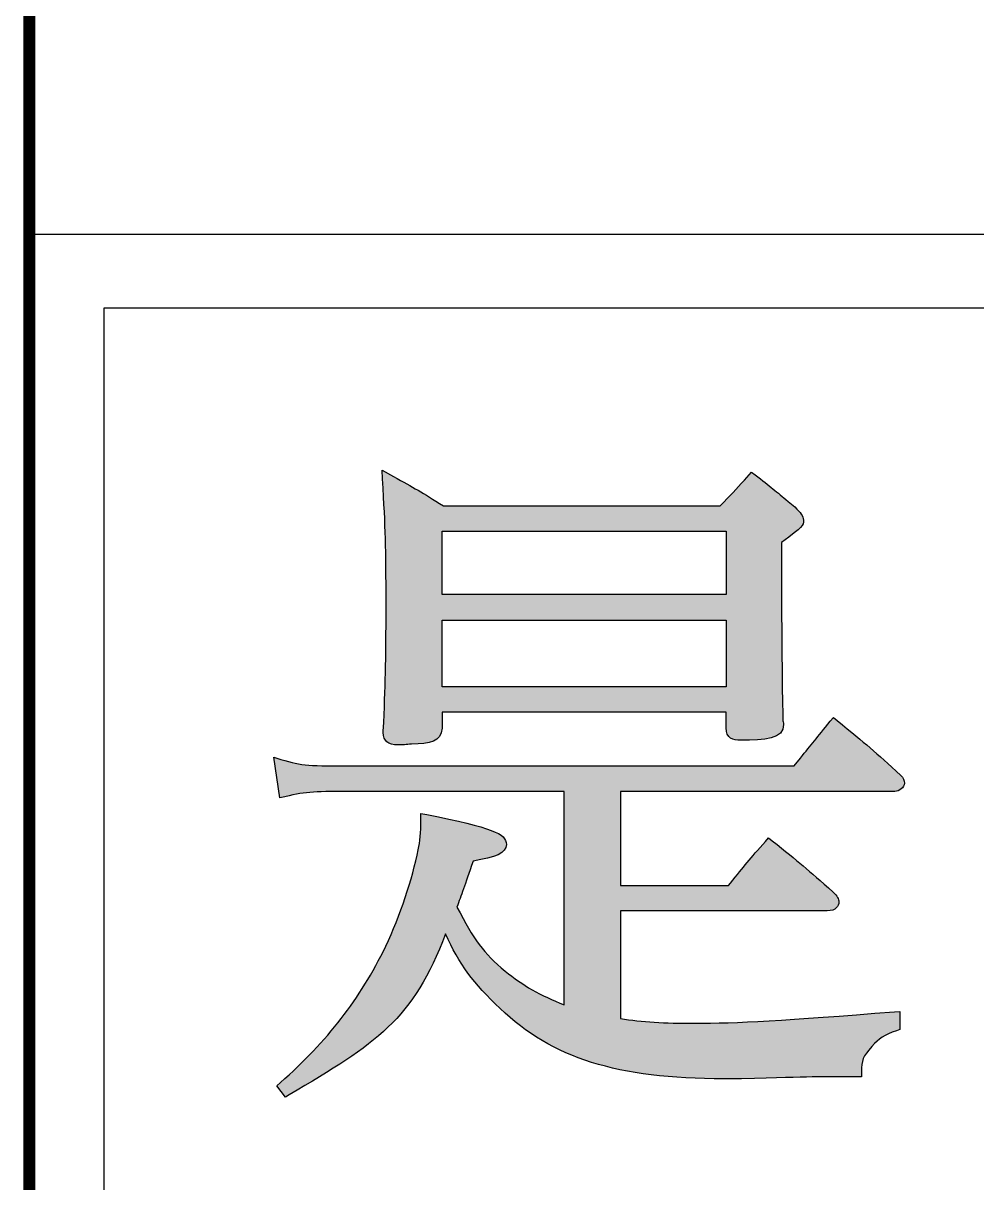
# Paper-space layout 'Layout1' of a CAD drawing. Extents: x -33 to 1767, y -6 to 331.
# Drawn here: x 790.86 to 807.19, y 33.74 to 53.6 of the extents above; entities that cross this region are included whole.
import ezdxf

# ---------------------------------------------------------------- set-up
doc = ezdxf.new("R2010")
doc.units = 0
doc.header["$LTSCALE"] = 10
doc.header["$MEASUREMENT"] = 0
for name, color, linetype in [('P图框', 9, 'Continuous'), ('图框', 7, 'Continuous'), ('平面家具(活动)', 134, 'Continuous')]:
    doc.layers.add(name, color=color, linetype=linetype)
doc.styles.add('PDC DIM', font='PMingLiU-ExtB.ttf', dxfattribs={"width": 0.8})

# ---------------------------------------------------------------- blocks, each defined once
blk = doc.blocks.new('A$C2F647F21')
at = {"layer": 'P图框', "lineweight": -3}
h = blk.add_hatch(color=256, dxfattribs=at)
edge = h.paths.add_edge_path()
edge.add_spline(control_points=[(416.777, 47.766), (416.766, 48.175), (416.753, 49.042), (416.753, 50.136), (416.753, 50.136), (416.753, 50.819), (416.753, 50.819)], knot_values=[14, 14, 14, 14, 15, 15, 15, 16, 16, 16, 16], degree=3, periodic=0)
edge.add_spline(control_points=[(416.753, 50.819), (417.127, 51.1), (417.127, 51.103), (417.127, 51.2)], knot_values=[16, 16, 16, 16, 17, 17, 17, 17], degree=3, periodic=0)
edge.add_spline(control_points=[(417.127, 51.2), (417.127, 51.281), (417.077, 51.331), (416.981, 51.428)], knot_values=[17, 17, 17, 17, 18, 18, 18, 18], degree=3, periodic=0)
edge.add_spline(control_points=[(416.981, 51.428), (416.981, 51.428), (416.865, 51.524), (416.865, 51.524)], knot_values=[18.00001, 18.00001, 18.00001, 18.00001, 19, 19, 19, 19], degree=3, periodic=0)
edge.add_spline(control_points=[(416.865, 51.524), (416.668, 51.689), (416.56, 51.779), (416.3, 51.979)], knot_values=[19, 19, 19, 19, 20, 20, 20, 20], degree=3, periodic=0)
edge.add_spline(control_points=[(416.3, 51.979), (416.3, 51.979), (416.239, 52.026), (416.239, 52.026)], knot_values=[20.00001, 20.00001, 20.00001, 20.00001, 20.99999, 20.99999, 20.99999, 20.99999], degree=3, periodic=0)
edge.add_spline(control_points=[(416.239, 52.026), (416.239, 52.026), (416.239, 52.026), (416.239, 52.026), (416.239, 52.026), (416.117, 51.89), (416.117, 51.89)], knot_values=[20.99999, 20.99999, 20.99999, 20.99999, 21, 21, 21, 22, 22, 22, 22], degree=3, periodic=0)
edge.add_spline(control_points=[(416.117, 51.89), (415.966, 51.722), (415.887, 51.634), (415.701, 51.447), (415.701, 51.447), (410.967, 51.447), (410.967, 51.447)], knot_values=[22, 22, 22, 22, 23, 23, 23, 24, 24, 24, 24], degree=3, periodic=0)
edge.add_spline(control_points=[(410.967, 51.447), (410.594, 51.681), (410.46, 51.756), (410.111, 51.951)], knot_values=[24, 24, 24, 24, 25, 25, 25, 25], degree=3, periodic=0)
edge.add_spline(control_points=[(410.111, 51.951), (410.111, 51.951), (409.917, 52.059), (409.917, 52.059)], knot_values=[25.00001, 25.00001, 25.00001, 25.00001, 25.99999, 25.99999, 25.99999, 25.99999], degree=3, periodic=0)
edge.add_spline(control_points=[(409.917, 52.059), (409.917, 52.059), (409.925, 51.909), (409.925, 51.909)], knot_values=[26.00001, 26.00001, 26.00001, 26.00001, 27, 27, 27, 27], degree=3, periodic=0)
edge.add_spline(control_points=[(409.925, 51.909), (409.972, 51.024), (409.983, 50.776), (409.983, 49.762)], knot_values=[27, 27, 27, 27, 28, 28, 28, 28], degree=3, periodic=0)
edge.add_spline(control_points=[(409.983, 49.762), (409.983, 48.715), (409.972, 48.407), (409.936, 47.588)], knot_values=[0, 0, 0, 0, 1, 1, 1, 1], degree=3, periodic=0)
edge.add_spline(control_points=[(409.936, 47.588), (409.936, 47.588), (409.936, 47.565), (409.936, 47.565)], knot_values=[1.00001, 1.00001, 1.00001, 1.00001, 2, 2, 2, 2], degree=3, periodic=0)
edge.add_spline(control_points=[(409.936, 47.565), (409.936, 47.424), (410.019, 47.353), (410.183, 47.353)], knot_values=[2, 2, 2, 2, 3, 3, 3, 3], degree=3, periodic=0)
edge.add_spline(control_points=[(410.183, 47.353), (410.183, 47.353), (410.218, 47.353), (410.218, 47.353)], knot_values=[3.00001, 3.00001, 3.00001, 3.00001, 4, 4, 4, 4], degree=3, periodic=0)
edge.add_spline(control_points=[(410.218, 47.353), (410.24, 47.353), (410.267, 47.355), (410.298, 47.358)], knot_values=[4, 4, 4, 4, 5, 5, 5, 5], degree=3, periodic=0)
edge.add_spline(control_points=[(410.298, 47.358), (410.333, 47.361), (410.373, 47.365), (410.42, 47.365)], knot_values=[5, 5, 5, 5, 6, 6, 6, 6], degree=3, periodic=0)
edge.add_spline(control_points=[(410.42, 47.365), (410.734, 47.375), (410.925, 47.399), (410.944, 47.64)], knot_values=[6, 6, 6, 6, 7, 7, 7, 7], degree=3, periodic=0)
edge.add_spline(control_points=[(410.944, 47.64), (410.944, 47.64), (410.944, 47.914), (410.944, 47.914)], knot_values=[7.00001, 7.00001, 7.00001, 7.00001, 7.99999, 7.99999, 7.99999, 7.99999], degree=3, periodic=0)
edge.add_spline(control_points=[(410.944, 47.914), (410.944, 47.914), (412.159, 47.914), (413.374, 47.914)], knot_values=[8, 8, 8, 8, 8.5, 8.5, 8.5, 8.5], degree=3, periodic=0)
edge.add_spline(control_points=[(413.374, 47.914), (414.589, 47.914), (415.804, 47.914), (415.804, 47.914)], knot_values=[8.5, 8.5, 8.5, 8.5, 9, 9, 9, 9], degree=3, periodic=0)
edge.add_spline(control_points=[(415.804, 47.914), (415.804, 47.914), (415.804, 47.647), (415.804, 47.647)], knot_values=[9.00001, 9.00001, 9.00001, 9.00001, 10, 10, 10, 10], degree=3, periodic=0)
edge.add_spline(control_points=[(415.804, 47.647), (415.804, 47.461), (415.923, 47.435), (416.051, 47.435)], knot_values=[10, 10, 10, 10, 11, 11, 11, 11], degree=3, periodic=0)
edge.add_spline(control_points=[(416.051, 47.435), (416.469, 47.435), (416.789, 47.455), (416.789, 47.705)], knot_values=[11, 11, 11, 11, 12, 12, 12, 12], degree=3, periodic=0)
edge.add_spline(control_points=[(416.789, 47.705), (416.789, 47.722), (416.784, 47.736), (416.781, 47.748)], knot_values=[12, 12, 12, 12, 13, 13, 13, 13], degree=3, periodic=0)
h.paths.add_polyline_path([(415.804, 49.492), (415.804, 48.349), (410.944, 48.349), (410.944, 49.492)], flags=16)
h.paths.add_polyline_path([(415.804, 49.927), (410.944, 49.927), (410.944, 51.012), (415.804, 51.012)], flags=16)
h = blk.add_hatch(color=256, dxfattribs=at)
edge = h.paths.add_edge_path()
edge.add_spline(control_points=[(414.921, 44.948), (414.458, 44.948), (413.995, 44.948), (413.995, 44.948), (413.995, 44.948), (413.995, 45.351), (413.995, 45.753)], knot_values=[39.5, 39.5, 39.5, 39.5, 40, 40, 40, 40.5, 40.5, 40.5, 40.5], degree=3, periodic=0)
edge.add_spline(control_points=[(413.995, 45.753), (413.995, 46.156), (413.995, 46.558), (413.995, 46.558), (413.995, 46.558), (418.692, 46.558), (418.692, 46.558)], knot_values=[40.5, 40.5, 40.5, 40.5, 41, 41, 41, 42, 42, 42, 42], degree=3, periodic=0)
edge.add_spline(control_points=[(418.692, 46.558), (418.767, 46.558), (418.857, 46.624), (418.857, 46.7)], knot_values=[42, 42, 42, 42, 43, 43, 43, 43], degree=3, periodic=0)
edge.add_spline(control_points=[(418.857, 46.7), (418.857, 46.746), (418.837, 46.789), (418.796, 46.831)], knot_values=[43, 43, 43, 43, 44, 44, 44, 44], degree=3, periodic=0)
edge.add_spline(control_points=[(418.796, 46.831), (418.347, 47.246), (418.209, 47.362), (417.704, 47.77)], knot_values=[44, 44, 44, 44, 45, 45, 45, 45], degree=3, periodic=0)
edge.add_spline(control_points=[(417.704, 47.77), (417.704, 47.77), (417.64, 47.821), (417.64, 47.821)], knot_values=[45.00001, 45.00001, 45.00001, 45.00001, 45.99999, 45.99999, 45.99999, 45.99999], degree=3, periodic=0)
edge.add_spline(control_points=[(417.64, 47.821), (417.64, 47.821), (417.64, 47.821), (417.64, 47.821), (417.64, 47.821), (417.588, 47.758), (417.588, 47.758)], knot_values=[45.99999, 45.99999, 45.99999, 45.99999, 46, 46, 46, 47, 47, 47, 47], degree=3, periodic=0)
edge.add_spline(control_points=[(417.588, 47.758), (417.357, 47.479), (417.261, 47.358), (417.078, 47.129)], knot_values=[47, 47, 47, 47, 48, 48, 48, 48], degree=3, periodic=0)
edge.add_spline(control_points=[(417.078, 47.129), (417.078, 47.129), (416.969, 46.994), (416.969, 46.994)], knot_values=[48.00001, 48.00001, 48.00001, 48.00001, 48.99999, 48.99999, 48.99999, 48.99999], degree=3, periodic=0)
edge.add_spline(control_points=[(416.969, 46.994), (416.969, 46.994), (409.505, 46.994), (409.505, 46.994)], knot_values=[49, 49, 49, 49, 50, 50, 50, 50], degree=3, periodic=0)
edge.add_spline(control_points=[(409.505, 46.994), (408.623, 46.994), (408.57, 46.994), (408.184, 47.107), (408.184, 47.107), (408.167, 47.112), (408.145, 47.119)], knot_values=[50, 50, 50, 50, 51, 51, 51, 51.375023, 51.375023, 51.375023, 51.375023], degree=3, periodic=0)
edge.add_spline(control_points=[(408.145, 47.119), (408.123, 47.125), (408.097, 47.133), (408.079, 47.138)], knot_values=[51.375023, 51.375023, 51.375023, 51.375023, 51.750015, 51.750015, 51.750015, 51.750015], degree=3, periodic=0)
edge.add_spline(control_points=[(408.06, 47.144), (408.06, 47.144), (408.06, 47.144), (408.06, 47.144), (408.06, 47.144), (408.06, 47.144), (408.06, 47.144)], knot_values=[51.999033, 51.999033, 51.999033, 51.999033, 52, 52, 52, 52.001231, 52.001231, 52.001231, 52.001231], degree=3, periodic=0)
edge.add_spline(control_points=[(408.06, 47.144), (408.06, 47.144), (408.06, 47.144), (408.06, 47.144)], knot_values=[52.001231, 52.001231, 52.001231, 52.001231, 52.001963, 52.001963, 52.001963, 52.001963], degree=3, periodic=0)
edge.add_spline(control_points=[(408.06, 47.144), (408.06, 47.144), (408.06, 47.144), (408.06, 47.144)], knot_values=[52.001963, 52.001963, 52.001963, 52.001963, 52.004893, 52.004893, 52.004893, 52.004893], degree=3, periodic=0)
edge.add_spline(control_points=[(408.06, 47.144), (408.06, 47.144), (408.06, 47.143), (408.06, 47.143)], knot_values=[52.004893, 52.004893, 52.004893, 52.004893, 52.007822, 52.007822, 52.007822, 52.007822], degree=3, periodic=0)
edge.add_spline(control_points=[(408.06, 47.143), (408.06, 47.143), (408.06, 47.143), (408.06, 47.143)], knot_values=[52.007822, 52.007822, 52.007822, 52.007822, 52.019541, 52.019541, 52.019541, 52.019541], degree=3, periodic=0)
edge.add_spline(control_points=[(408.06, 47.143), (408.06, 47.142), (408.06, 47.142), (408.06, 47.142)], knot_values=[52.019541, 52.019541, 52.019541, 52.019541, 52.031259, 52.031259, 52.031259, 52.031259], degree=3, periodic=0)
edge.add_spline(control_points=[(408.06, 47.142), (408.06, 47.14), (408.061, 47.136), (408.062, 47.131)], knot_values=[52.031259, 52.031259, 52.031259, 52.031259, 52.078133, 52.078133, 52.078133, 52.078133], degree=3, periodic=0)
edge.add_spline(control_points=[(408.062, 47.131), (408.062, 47.127), (408.063, 47.121), (408.064, 47.114)], knot_values=[52.078133, 52.078133, 52.078133, 52.078133, 52.125008, 52.125008, 52.125008, 52.125008], degree=3, periodic=0)
edge.add_spline(control_points=[(408.064, 47.114), (408.068, 47.085), (408.075, 47.038), (408.084, 46.982)], knot_values=[52.125008, 52.125008, 52.125008, 52.125008, 52.312504, 52.312504, 52.312504, 52.312504], degree=3, periodic=0)
edge.add_spline(control_points=[(408.084, 46.982), (408.092, 46.926), (408.101, 46.861), (408.111, 46.795)], knot_values=[52.312504, 52.312504, 52.312504, 52.312504, 52.5, 52.5, 52.5, 52.5], degree=3, periodic=0)
edge.add_spline(control_points=[(408.111, 46.795), (408.12, 46.73), (408.13, 46.665), (408.138, 46.609)], knot_values=[52.5, 52.5, 52.5, 52.5, 52.687496, 52.687496, 52.687496, 52.687496], degree=3, periodic=0)
edge.add_spline(control_points=[(408.138, 46.609), (408.146, 46.553), (408.153, 46.506), (408.157, 46.477)], knot_values=[52.687496, 52.687496, 52.687496, 52.687496, 52.874992, 52.874992, 52.874992, 52.874992], degree=3, periodic=0)
edge.add_spline(control_points=[(408.157, 46.477), (408.158, 46.47), (408.159, 46.464), (408.16, 46.459)], knot_values=[52.874992, 52.874992, 52.874992, 52.874992, 52.921867, 52.921867, 52.921867, 52.921867], degree=3, periodic=0)
edge.add_spline(control_points=[(408.162, 46.447), (408.162, 46.447), (408.162, 46.447), (408.162, 46.447), (408.162, 46.447), (408.162, 46.447), (408.162, 46.447)], knot_values=[52.999502, 52.999502, 52.999502, 52.999502, 53, 53, 53, 53.002431, 53.002431, 53.002431, 53.002431], degree=3, periodic=0)
edge.add_spline(control_points=[(408.162, 46.447), (408.162, 46.447), (408.162, 46.447), (408.162, 46.447)], knot_values=[53.002431, 53.002431, 53.002431, 53.002431, 53.003896, 53.003896, 53.003896, 53.003896], degree=3, periodic=0)
edge.add_spline(control_points=[(408.162, 46.447), (408.162, 46.447), (408.162, 46.447), (408.162, 46.447)], knot_values=[53.003896, 53.003896, 53.003896, 53.003896, 53.009755, 53.009755, 53.009755, 53.009755], degree=3, periodic=0)
edge.add_spline(control_points=[(408.162, 46.447), (408.162, 46.447), (408.162, 46.447), (408.162, 46.447)], knot_values=[53.009755, 53.009755, 53.009755, 53.009755, 53.015615, 53.015615, 53.015615, 53.015615], degree=3, periodic=0)
edge.add_spline(control_points=[(408.162, 46.447), (408.162, 46.447), (408.162, 46.447), (408.162, 46.447)], knot_values=[53.015615, 53.015615, 53.015615, 53.015615, 53.039052, 53.039052, 53.039052, 53.039052], degree=3, periodic=0)
edge.add_spline(control_points=[(408.162, 46.447), (408.162, 46.448), (408.163, 46.448), (408.163, 46.448)], knot_values=[53.039052, 53.039052, 53.039052, 53.039052, 53.062489, 53.062489, 53.062489, 53.062489], degree=3, periodic=0)
edge.add_spline(control_points=[(408.163, 46.448), (408.164, 46.448), (408.165, 46.448), (408.168, 46.449)], knot_values=[53.062489, 53.062489, 53.062489, 53.062489, 53.156237, 53.156237, 53.156237, 53.156237], degree=3, periodic=0)
edge.add_spline(control_points=[(408.168, 46.449), (408.17, 46.449), (408.172, 46.45), (408.175, 46.45)], knot_values=[53.156237, 53.156237, 53.156237, 53.156237, 53.249985, 53.249985, 53.249985, 53.249985], degree=3, periodic=0)
edge.add_spline(control_points=[(408.175, 46.45), (408.188, 46.453), (408.206, 46.457), (408.222, 46.461)], knot_values=[53.249985, 53.249985, 53.249985, 53.249985, 53.624977, 53.624977, 53.624977, 53.624977], degree=3, periodic=0)
edge.add_spline(control_points=[(408.222, 46.461), (408.237, 46.464), (408.249, 46.467), (408.249, 46.467)], knot_values=[53.624977, 53.624977, 53.624977, 53.624977, 54, 54, 54, 54], degree=3, periodic=0)
edge.add_spline(control_points=[(408.249, 46.467), (408.661, 46.558), (408.725, 46.558), (409.505, 46.558), (409.505, 46.558), (410.387, 46.558), (411.27, 46.558)], knot_values=[0, 0, 0, 0, 1, 1, 1, 1.5, 1.5, 1.5, 1.5], degree=3, periodic=0)
edge.add_spline(control_points=[(411.27, 46.558), (412.152, 46.558), (413.034, 46.558), (413.034, 46.558), (413.034, 46.558), (413.034, 42.904), (413.034, 42.904)], knot_values=[1.5, 1.5, 1.5, 1.5, 2, 2, 2, 3, 3, 3, 3], degree=3, periodic=0)
edge.add_spline(control_points=[(413.034, 42.904), (412.624, 43.064), (412.317, 43.239), (412.024, 43.48)], knot_values=[3, 3, 3, 3, 4, 4, 4, 4], degree=3, periodic=0)
edge.add_spline(control_points=[(412.024, 43.48), (411.647, 43.788), (411.49, 44.018), (411.197, 44.578)], knot_values=[4, 4, 4, 4, 5, 5, 5, 5], degree=3, periodic=0)
edge.add_spline(control_points=[(411.197, 44.578), (411.27, 44.777), (411.329, 44.944), (411.473, 45.364)], knot_values=[5, 5, 5, 5, 6, 6, 6, 6], degree=3, periodic=0)
edge.add_spline(control_points=[(411.473, 45.364), (411.851, 45.431), (412.043, 45.497), (412.043, 45.648)], knot_values=[6, 6, 6, 6, 7, 7, 7, 7], degree=3, periodic=0)
edge.add_spline(control_points=[(412.043, 45.648), (412.043, 45.841), (411.801, 45.932), (410.679, 46.162)], knot_values=[7, 7, 7, 7, 8, 8, 8, 8], degree=3, periodic=0)
edge.add_spline(control_points=[(410.679, 46.162), (410.679, 46.162), (410.579, 46.182), (410.579, 46.182)], knot_values=[8.00001, 8.00001, 8.00001, 8.00001, 8.99999, 8.99999, 8.99999, 8.99999], degree=3, periodic=0)
edge.add_spline(control_points=[(410.579, 46.182), (410.579, 46.182), (410.579, 46.182), (410.579, 46.182), (410.579, 46.182), (410.579, 46.08), (410.579, 46.08)], knot_values=[8.99999, 8.99999, 8.99999, 8.99999, 9, 9, 9, 10, 10, 10, 10], degree=3, periodic=0)
edge.add_spline(control_points=[(410.579, 46.08), (410.579, 45.834), (410.568, 45.708), (410.534, 45.559)], knot_values=[10, 10, 10, 10, 11, 11, 11, 11], degree=3, periodic=0)
edge.add_spline(control_points=[(410.534, 45.559), (410.435, 45.062), (410.222, 44.428), (409.98, 43.908)], knot_values=[11, 11, 11, 11, 12, 12, 12, 12], degree=3, periodic=0)
edge.add_spline(control_points=[(409.98, 43.908), (409.528, 42.992), (408.988, 42.293), (408.176, 41.572)], knot_values=[12, 12, 12, 12, 13, 13, 13, 13], degree=3, periodic=0)
edge.add_spline(control_points=[(408.176, 41.572), (408.176, 41.572), (408.113, 41.516), (408.113, 41.516)], knot_values=[13.00001, 13.00001, 13.00001, 13.00001, 13.99999, 13.99999, 13.99999, 13.99999], degree=3, periodic=0)
edge.add_spline(control_points=[(408.113, 41.516), (408.113, 41.516), (408.113, 41.516), (408.113, 41.516), (408.113, 41.516), (408.263, 41.323), (408.263, 41.323)], knot_values=[13.99999, 13.99999, 13.99999, 13.99999, 14, 14, 14, 14.99999, 14.99999, 14.99999, 14.99999], degree=3, periodic=0)
edge.add_spline(control_points=[(408.263, 41.323), (408.263, 41.323), (408.322, 41.363), (408.322, 41.363)], knot_values=[15.00001, 15.00001, 15.00001, 15.00001, 16, 16, 16, 16], degree=3, periodic=0)
edge.add_spline(control_points=[(408.322, 41.363), (409.822, 42.238), (410.446, 42.654), (411.001, 44.118)], knot_values=[16, 16, 16, 16, 17, 17, 17, 17], degree=3, periodic=0)
edge.add_spline(control_points=[(411.001, 44.118), (411.234, 43.597), (411.479, 43.268), (411.937, 42.841)], knot_values=[17, 17, 17, 17, 18, 18, 18, 18], degree=3, periodic=0)
edge.add_spline(control_points=[(411.937, 42.841), (412.828, 41.986), (413.938, 41.637), (415.77, 41.637)], knot_values=[18, 18, 18, 18, 19, 19, 19, 19], degree=3, periodic=0)
edge.add_spline(control_points=[(415.77, 41.637), (415.77, 41.637), (416.065, 41.637), (416.065, 41.637)], knot_values=[19.00001, 19.00001, 19.00001, 19.00001, 20, 20, 20, 20], degree=3, periodic=0)
edge.add_spline(control_points=[(416.065, 41.637), (417.349, 41.673), (417.349, 41.673), (418.038, 41.673)], knot_values=[20, 20, 20, 20, 21, 21, 21, 21], degree=3, periodic=0)
edge.add_spline(control_points=[(418.038, 41.673), (418.038, 41.673), (418.121, 41.673), (418.121, 41.673)], knot_values=[21.00001, 21.00001, 21.00001, 21.00001, 21.99999, 21.99999, 21.99999, 21.99999], degree=3, periodic=0)
edge.add_spline(control_points=[(418.121, 41.673), (418.121, 41.673), (418.121, 41.673), (418.121, 41.673), (418.121, 41.673), (418.121, 41.756), (418.121, 41.756)], knot_values=[21.99999, 21.99999, 21.99999, 21.99999, 22, 22, 22, 23, 23, 23, 23], degree=3, periodic=0)
edge.add_spline(control_points=[(418.121, 41.756), (418.121, 41.956), (418.146, 42.017), (418.298, 42.19)], knot_values=[23, 23, 23, 23, 24, 24, 24, 24], degree=3, periodic=0)
edge.add_spline(control_points=[(418.298, 42.19), (418.426, 42.33), (418.51, 42.383), (418.721, 42.461)], knot_values=[24, 24, 24, 24, 25, 25, 25, 25], degree=3, periodic=0)
edge.add_spline(control_points=[(418.721, 42.461), (418.721, 42.461), (418.776, 42.481), (418.776, 42.481)], knot_values=[25.00001, 25.00001, 25.00001, 25.00001, 25.99999, 25.99999, 25.99999, 25.99999], degree=3, periodic=0)
edge.add_spline(control_points=[(418.776, 42.481), (418.776, 42.481), (418.776, 42.481), (418.776, 42.481), (418.776, 42.481), (418.776, 42.792), (418.776, 42.792)], knot_values=[25.99999, 25.99999, 25.99999, 25.99999, 26, 26, 26, 26.99999, 26.99999, 26.99999, 26.99999], degree=3, periodic=0)
edge.add_spline(control_points=[(418.776, 42.792), (418.776, 42.792), (418.686, 42.785), (418.686, 42.785)], knot_values=[27.00001, 27.00001, 27.00001, 27.00001, 28, 28, 28, 28], degree=3, periodic=0)
edge.add_spline(control_points=[(418.686, 42.785), (416.831, 42.637), (415.968, 42.587), (415.268, 42.587)], knot_values=[28, 28, 28, 28, 29, 29, 29, 29], degree=3, periodic=0)
edge.add_spline(control_points=[(415.268, 42.587), (414.741, 42.587), (414.365, 42.611), (413.995, 42.668), (413.995, 42.668), (413.995, 43.129), (413.995, 43.59)], knot_values=[29, 29, 29, 29, 30, 30, 30, 30.5, 30.5, 30.5, 30.5], degree=3, periodic=0)
edge.add_spline(control_points=[(413.995, 43.59), (413.995, 44.052), (413.995, 44.513), (413.995, 44.513), (413.995, 44.513), (417.535, 44.513), (417.535, 44.513)], knot_values=[30.5, 30.5, 30.5, 30.5, 31, 31, 31, 32, 32, 32, 32], degree=3, periodic=0)
edge.add_spline(control_points=[(417.535, 44.513), (417.683, 44.513), (417.735, 44.595), (417.735, 44.666)], knot_values=[32, 32, 32, 32, 33, 33, 33, 33], degree=3, periodic=0)
edge.add_spline(control_points=[(417.735, 44.666), (417.735, 44.715), (417.707, 44.764), (417.637, 44.833)], knot_values=[33, 33, 33, 33, 34, 34, 34, 34], degree=3, periodic=0)
edge.add_spline(control_points=[(417.637, 44.833), (417.194, 45.229), (417.054, 45.345), (416.594, 45.713)], knot_values=[34, 34, 34, 34, 35, 35, 35, 35], degree=3, periodic=0)
edge.add_spline(control_points=[(416.594, 45.713), (416.594, 45.713), (416.532, 45.762), (416.532, 45.762)], knot_values=[35.00001, 35.00001, 35.00001, 35.00001, 35.99999, 35.99999, 35.99999, 35.99999], degree=3, periodic=0)
edge.add_spline(control_points=[(416.532, 45.762), (416.532, 45.762), (416.532, 45.762), (416.532, 45.762), (416.532, 45.762), (416.48, 45.703), (416.48, 45.703)], knot_values=[35.99999, 35.99999, 35.99999, 35.99999, 36, 36, 36, 37, 37, 37, 37], degree=3, periodic=0)
edge.add_spline(control_points=[(416.48, 45.703), (416.206, 45.397), (416.116, 45.284), (415.877, 44.985)], knot_values=[37, 37, 37, 37, 38, 38, 38, 38], degree=3, periodic=0)
edge.add_spline(control_points=[(415.877, 44.985), (415.877, 44.985), (415.847, 44.948), (415.847, 44.948)], knot_values=[38.00001, 38.00001, 38.00001, 38.00001, 38.99999, 38.99999, 38.99999, 38.99999], degree=3, periodic=0)
edge.add_spline(control_points=[(415.847, 44.948), (415.847, 44.948), (415.847, 44.948), (415.847, 44.948), (415.847, 44.948), (415.384, 44.948), (414.921, 44.948)], knot_values=[38.99999, 38.99999, 38.99999, 38.99999, 39, 39, 39, 39.5, 39.5, 39.5, 39.5], degree=3, periodic=0)
for points in [[(436.927, 23.073), (403.902, 23.073), (403.902, 56.098), (436.927, 56.098), (436.927, 23.073)], [(435.669, 24.331), (405.159, 24.331), (405.159, 54.84), (435.669, 54.84), (435.669, 24.331)], [(410.944, 49.927), (410.944, 51.012), (415.804, 51.012), (415.804, 49.927), (410.944, 49.927)], [(415.804, 49.492), (415.804, 48.349), (410.944, 48.349), (410.944, 49.492), (415.804, 49.492)]]:
    blk.add_lwpolyline(points, dxfattribs=at)
for points, knots in [([(409.983, 49.762), (409.983, 48.715), (409.972, 48.407), (409.936, 47.588), (409.936, 47.588), (409.936, 47.565), (409.936, 47.565), (409.936, 47.424), (410.019, 47.353), (410.183, 47.353), (410.183, 47.353), (410.218, 47.353), (410.218, 47.353), (410.24, 47.353), (410.267, 47.355), (410.298, 47.358), (410.333, 47.361), (410.373, 47.365), (410.42, 47.365), (410.734, 47.375), (410.925, 47.399), (410.944, 47.64), (410.944, 47.64), (410.944, 47.914), (410.944, 47.914), (410.944, 47.914), (415.804, 47.914), (415.804, 47.914), (415.804, 47.914), (415.804, 47.647), (415.804, 47.647), (415.804, 47.461), (415.923, 47.435), (416.051, 47.435), (416.469, 47.435), (416.789, 47.455), (416.789, 47.705), (416.789, 47.722), (416.784, 47.736), (416.781, 47.748), (416.781, 47.748), (416.777, 47.766), (416.777, 47.766), (416.766, 48.175), (416.753, 49.042), (416.753, 50.136), (416.753, 50.136), (416.753, 50.819), (416.753, 50.819), (417.127, 51.1), (417.127, 51.103), (417.127, 51.2), (417.127, 51.281), (417.077, 51.331), (416.981, 51.428), (416.981, 51.428), (416.865, 51.524), (416.865, 51.524), (416.668, 51.689), (416.56, 51.779), (416.3, 51.979), (416.3, 51.979), (416.239, 52.026), (416.239, 52.026), (416.239, 52.026), (416.117, 51.89), (416.117, 51.89), (415.966, 51.722), (415.887, 51.634), (415.701, 51.447), (415.701, 51.447), (410.967, 51.447), (410.967, 51.447), (410.594, 51.681), (410.46, 51.756), (410.111, 51.951), (410.111, 51.951), (409.917, 52.059), (409.917, 52.059), (409.917, 52.059), (409.925, 51.909), (409.925, 51.909), (409.972, 51.024), (409.983, 50.776), (409.983, 49.762)], [0, 0, 0, 0, 1, 1, 1, 2, 2, 2, 3, 3, 3, 4, 4, 4, 5, 5, 5, 6, 6, 6, 7, 7, 7, 8, 8, 8, 9, 9, 9, 10, 10, 10, 11, 11, 11, 12, 12, 12, 13, 13, 13, 14, 14, 14, 15, 15, 15, 16, 16, 16, 17, 17, 17, 18, 18, 18, 19, 19, 19, 20, 20, 20, 21, 21, 21, 22, 22, 22, 23, 23, 23, 24, 24, 24, 25, 25, 25, 26, 26, 26, 27, 27, 27, 28, 28, 28, 28]), ([(408.249, 46.467), (408.661, 46.558), (408.725, 46.558), (409.505, 46.558), (409.505, 46.558), (413.034, 46.558), (413.034, 46.558), (413.034, 46.558), (413.034, 42.904), (413.034, 42.904), (412.624, 43.064), (412.317, 43.239), (412.024, 43.48), (411.647, 43.788), (411.49, 44.018), (411.197, 44.578), (411.27, 44.777), (411.329, 44.944), (411.473, 45.364), (411.851, 45.431), (412.043, 45.497), (412.043, 45.648), (412.043, 45.841), (411.801, 45.932), (410.679, 46.162), (410.679, 46.162), (410.579, 46.182), (410.579, 46.182), (410.579, 46.182), (410.579, 46.08), (410.579, 46.08), (410.579, 45.834), (410.568, 45.708), (410.534, 45.559), (410.435, 45.062), (410.222, 44.428), (409.98, 43.908), (409.528, 42.992), (408.988, 42.293), (408.176, 41.572), (408.176, 41.572), (408.113, 41.516), (408.113, 41.516), (408.113, 41.516), (408.263, 41.323), (408.263, 41.323), (408.263, 41.323), (408.322, 41.363), (408.322, 41.363), (409.822, 42.238), (410.446, 42.654), (411.001, 44.118), (411.234, 43.597), (411.479, 43.268), (411.937, 42.841), (412.828, 41.986), (413.938, 41.637), (415.77, 41.637), (415.77, 41.637), (416.065, 41.637), (416.065, 41.637), (417.349, 41.673), (417.349, 41.673), (418.038, 41.673), (418.038, 41.673), (418.121, 41.673), (418.121, 41.673), (418.121, 41.673), (418.121, 41.756), (418.121, 41.756), (418.121, 41.956), (418.146, 42.017), (418.298, 42.19), (418.426, 42.33), (418.51, 42.383), (418.721, 42.461), (418.721, 42.461), (418.776, 42.481), (418.776, 42.481), (418.776, 42.481), (418.776, 42.792), (418.776, 42.792), (418.776, 42.792), (418.686, 42.785), (418.686, 42.785), (416.831, 42.637), (415.968, 42.587), (415.268, 42.587), (414.741, 42.587), (414.365, 42.611), (413.995, 42.668), (413.995, 42.668), (413.995, 44.513), (413.995, 44.513), (413.995, 44.513), (417.535, 44.513), (417.535, 44.513), (417.683, 44.513), (417.735, 44.595), (417.735, 44.666), (417.735, 44.715), (417.707, 44.764), (417.637, 44.833), (417.194, 45.229), (417.054, 45.345), (416.594, 45.713), (416.594, 45.713), (416.532, 45.762), (416.532, 45.762), (416.532, 45.762), (416.48, 45.703), (416.48, 45.703), (416.206, 45.397), (416.116, 45.284), (415.877, 44.985), (415.877, 44.985), (415.847, 44.948), (415.847, 44.948), (415.847, 44.948), (413.995, 44.948), (413.995, 44.948), (413.995, 44.948), (413.995, 46.558), (413.995, 46.558), (413.995, 46.558), (418.692, 46.558), (418.692, 46.558), (418.767, 46.558), (418.857, 46.624), (418.857, 46.7), (418.857, 46.746), (418.837, 46.789), (418.796, 46.831), (418.347, 47.246), (418.209, 47.362), (417.704, 47.77), (417.704, 47.77), (417.64, 47.821), (417.64, 47.821), (417.64, 47.821), (417.588, 47.758), (417.588, 47.758), (417.357, 47.479), (417.261, 47.358), (417.078, 47.129), (417.078, 47.129), (416.969, 46.994), (416.969, 46.994), (416.969, 46.994), (409.505, 46.994), (409.505, 46.994), (408.623, 46.994), (408.57, 46.994), (408.184, 47.107), (408.184, 47.107), (408.06, 47.144), (408.06, 47.144), (408.06, 47.144), (408.162, 46.447), (408.162, 46.447), (408.162, 46.447), (408.249, 46.467), (408.249, 46.467)], [0, 0, 0, 0, 1, 1, 1, 2, 2, 2, 3, 3, 3, 4, 4, 4, 5, 5, 5, 6, 6, 6, 7, 7, 7, 8, 8, 8, 9, 9, 9, 10, 10, 10, 11, 11, 11, 12, 12, 12, 13, 13, 13, 14, 14, 14, 15, 15, 15, 16, 16, 16, 17, 17, 17, 18, 18, 18, 19, 19, 19, 20, 20, 20, 21, 21, 21, 22, 22, 22, 23, 23, 23, 24, 24, 24, 25, 25, 25, 26, 26, 26, 27, 27, 27, 28, 28, 28, 29, 29, 29, 30, 30, 30, 31, 31, 31, 32, 32, 32, 33, 33, 33, 34, 34, 34, 35, 35, 35, 36, 36, 36, 37, 37, 37, 38, 38, 38, 39, 39, 39, 40, 40, 40, 41, 41, 41, 42, 42, 42, 43, 43, 43, 44, 44, 44, 45, 45, 45, 46, 46, 46, 47, 47, 47, 48, 48, 48, 49, 49, 49, 50, 50, 50, 51, 51, 51, 52, 52, 52, 53, 53, 53, 54, 54, 54, 54])]:
    blk.add_open_spline(points, degree=3, knots=knots, dxfattribs=at)
at = {"layer": '图框', "const_width": 0.203}
blk.add_lwpolyline([(403.873, 313.899), (436.923, 313.899), (436.927, 23.073), (403.876, 23.073)], close=True, dxfattribs=at)
at = {"layer": '图框', "style": 'PDC DIM'}
for tag, p, height in [('CLIENT', (411.998, 222.799), 2.828), ('PROJECT', (405.4, 206.439), 2.828), ('SCALE', (420.59, 145.407), 2.121), ('DATE', (420.59, 135.261), 2.121), ('DRAWINGTITLE', (405.705, 114.292), 2.828), ('SHEETNO', (411.051, 86.09), 2.828)]:
    blk.add_attdef(tag, p, '', height=height, dxfattribs=at)

psp = doc.layouts.get("Layout1")

# ---------------------------------------------------------------- block references
at = {"layer": '平面家具(活动)', "linetype": 'ByBlock'}
psp.add_blockref('A$C2F647F21', (387.091, -6.116), dxfattribs=at)

doc.saveas('drawing.dxf')
